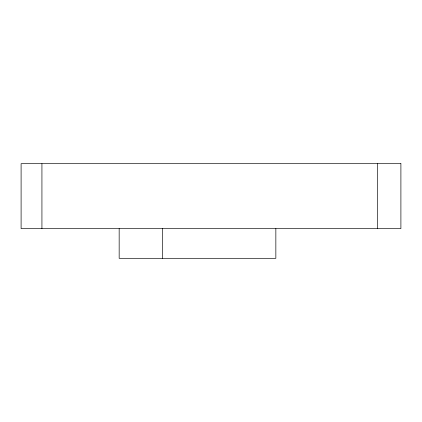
<?xml version="1.0" encoding="UTF-8"?>
<svg xmlns="http://www.w3.org/2000/svg" width="422" height="422" viewBox="0 0 422 422"><rect width="100%" height="100%" fill="white"/><g stroke="black" fill="none" stroke-linecap="round" stroke-linejoin="round"><path stroke-width="0.63" d="M377.611 163.689L377.611 228.608M275.851 228.608L275.851 258.311L119.162 258.311L119.162 228.608M162.528 228.608L162.528 258.311M41.931 163.689L41.931 228.608M400.9 163.689L21.1 163.689L21.1 228.608L400.9 228.608L400.9 163.689"/></g></svg>
